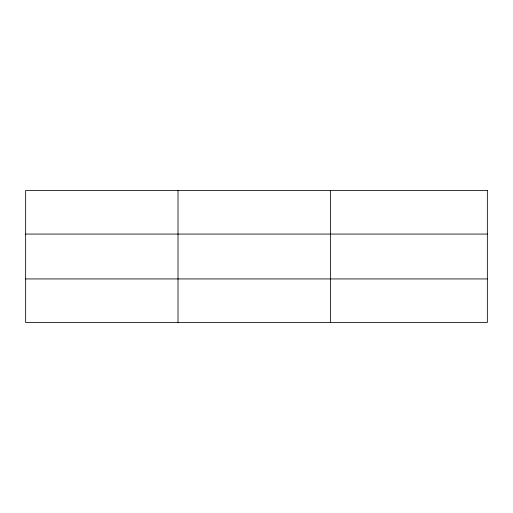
<?xml version="1.0" encoding="UTF-8"?>
<svg xmlns="http://www.w3.org/2000/svg" width="513" height="513" viewBox="0 0 513 513"><rect width="100%" height="100%" fill="white"/><g stroke="black" fill="none" stroke-linecap="round" stroke-linejoin="round"><path stroke-width="0.77" d="M178.011 322.497L178.011 190.503M330.372 322.497L330.372 190.503M25.65 234.063L487.35 234.063M25.65 278.937L487.35 278.937M487.35 190.503L487.35 322.497L25.65 322.497L25.65 190.503L487.35 190.503"/></g></svg>
